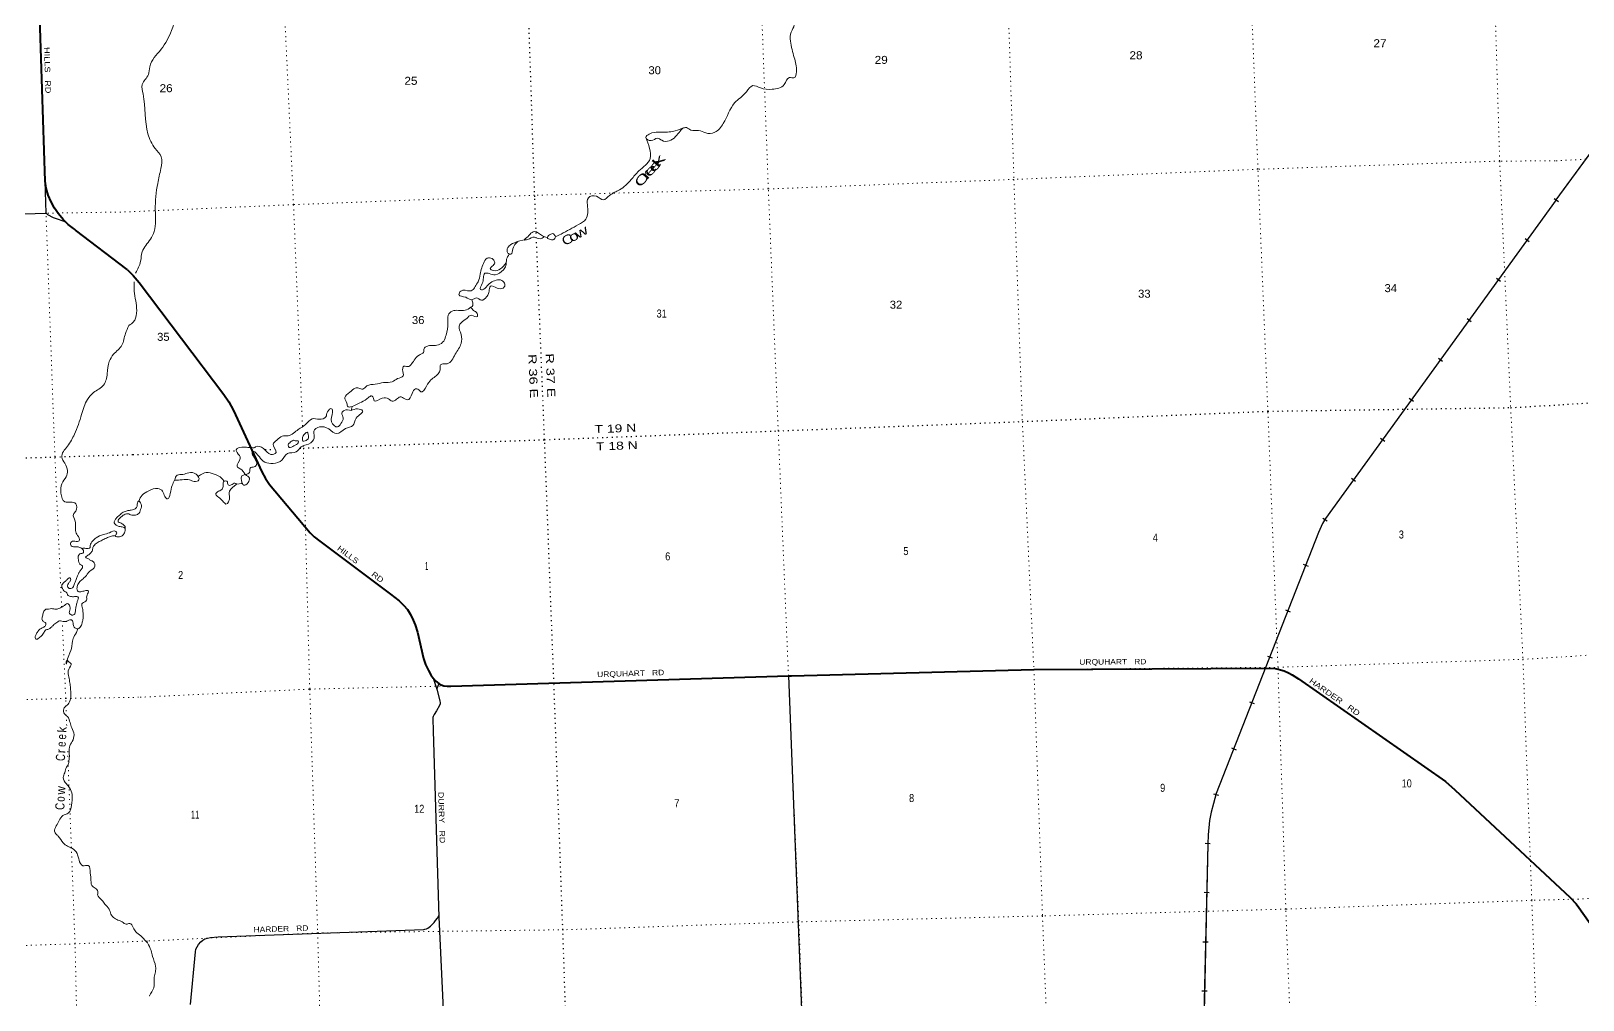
# Model space of a CAD drawing. Header units: feet. Extents: x 497223 to 751810, y -177792 to 12311.
# Drawn here: x 685963 to 719898, y -152125 to -130925 of the extents above; entities that cross this region are included whole.
import ezdxf
from ezdxf.enums import TextEntityAlignment as Align

# ---------------------------------------------------------------- set-up
doc = ezdxf.new("R2010")
doc.units = ezdxf.units.FT
doc.header["$LTSCALE"] = 70
doc.linetypes.add('DOTTED', pattern=[1.5, 0.3, -1.2])
for name, color, linetype, lineweight in [('26', 7, 'Continuous', 40), ('29', 7, 'Continuous', 25), ('34', 7, 'Continuous', 25), ('39', 7, 'Continuous', 13), ('6', 7, 'DOTTED', 25), ('7', 7, 'DOTTED', 13)]:
    doc.layers.add(name, color=color, linetype=linetype, lineweight=lineweight)
for name, color, linetype in [('27', 7, 'Continuous'), ('30', 7, 'Continuous'), ('41', 7, 'Continuous')]:
    doc.layers.add(name, color=color, linetype=linetype)

msp = doc.modelspace()

# ---------------------------------------------------------------- linework, layer by layer
at = {"layer": '26'}
for points in [[(688066.73, -136142.56), (686938.57, -135280.17), (686917.07, -135263.74), (686888.57, -135243.32), (686776.84, -135156.51), (686663.68, -135047.81), (686562.5, -134927.88), (686474.41, -134798.03), (686400.37, -134659.69), (686341.21, -134514.36), (686297.55, -134363.65), (686269.89, -134209.2), (686122.32, -129509.25), (685994.01, -127152.29)], [(688066.74, -136142.94), (688199.74, -136275.03), (688324.9, -136429.98), (690182.05, -138877.33), (690285.2, -139040.69), (690386.68, -139226.2), (691007.16, -140566.45), (691088.53, -140713.44), (691180.59, -140849.41), (692068.27, -141901.7), (692155.7, -141991.7), (692278.4, -142085.48), (693819.74, -143244.07), (694015.25, -143393.88), (694109.96, -143483.75), (694192.74, -143582.24), (694262.09, -143689.7), (694322.5, -143815.06), (694365, -143918.04), (694416.23, -144075.64), (694547.97, -144655.04), (694585.38, -144783.27), (694650.67, -144919.01), (694703.96, -145009.37), (694755.41, -145087.73), (694815.82, -145150.41), (694878.46, -145199.66), (694934.39, -145231), (694991.86, -145249.6), (695064.16, -145260.1), (695138.95, -145261.34), (702528.76, -145033.58), (702591.71, -145030.08), (707893.81, -144894.89), (713053.1, -144865.67), (713165.85, -144875.05), (713285.09, -144902.22), (713362.73, -144924.3), (713459.14, -144965.85), (713537.24, -145009.36), (713674.55, -145101.26), (716888.87, -147341.9), (717092.96, -147525.78), (719616.77, -149880.03), (719747.81, -150024.83), (719804.78, -150104.43)], [(719804.78, -150104.43), (720862.8, -151596.78), (720974.94, -151718.48), (721064.63, -151800.06), (721142.15, -151862.11), (721333.38, -151988.81), (721448.76, -152037.9), (721448.01, -152037.65)]]:
    msp.add_lwpolyline(points, dxfattribs=at)
at = {"layer": '29'}
for p, q in [((686290.55, -134911.41), (686269.89, -134211.61)), ((694881.39, -145201.3), (694835.07, -145317))]:
    msp.add_line(p, q, dxfattribs=at)
for points in [[(675559.37, -135230.17), (677135, -135192.05), (679648, -135104.05), (680947, -135069.05), (686290.55, -134911.41), (686326, -134936.05), (686449, -135007.05), (686553, -135044.05), (686718.91, -135099.9)], [(694755.41, -145087.73), (694845.3, -145346.45), (694904.4, -145588.72), (694907.77, -145619), (694906.65, -145649.28), (694895.44, -145680.68), (694827.32, -145796.1), (694776.64, -145882.54), (694756.47, -145922.91), (694750.86, -145943.09), (694747.93, -145977.38), (694752.87, -146235.09), (694882.85, -150316.84), (695063.65, -154199.91)], [(702525.3, -145030.73), (703060.03, -158709.46), (703060.11, -158792.01), (703018.28, -159101.26), (702840.12, -160159.25), (702840.36, -160243.58), (702854.97, -160338.15), (702947.41, -160567.46), (703219.98, -161152.78), (703268.37, -161310.69), (703279.7, -161373.99), (703391.77, -163334.26), (703392.37, -163382.31), (703387.29, -163417.25), (703380.57, -163441.92), (703369.36, -163468.84), (703343.61, -163508.43), (703055.49, -163835.98)], [(689448.94, -152224.67), (689556.27, -151072.49), (689568.74, -151011.04), (689623.52, -150911), (689674.84, -150853.26), (689723.16, -150814.17), (689762.49, -150789.89), (689818.75, -150772.18), (689888.69, -150760.52), (690054.22, -150746.52), (694552.9, -150580.99), (694577.14, -150576.83), (694610.76, -150565.61), (694642.14, -150552.15), (694666.79, -150534.21), (694700.42, -150507.3), (694776.63, -150426.56), (694808.01, -150388.43), (694853.2, -150333.7), (694881.5, -150274.47)]]:
    msp.add_lwpolyline(points, dxfattribs=at)
at = {"layer": '34'}
for p, q in [((719313.78, -134617.58), (725666.51, -125919.29)), ((719270.66, -134586.9), (719360.25, -134651.76)), ((718631.77, -135464.83), (718721.36, -135529.7)), ((718005.07, -136334.82), (718094.66, -136399.69)), ((717366.18, -137212.75), (717455.77, -137277.62)), ((716739.48, -138082.74), (716829.07, -138147.61)), ((716100.58, -138960.67), (716190.17, -139025.54)), ((715473.88, -139830.67), (715563.47, -139895.54)), ((714834.99, -140708.6), (714924.58, -140773.47)), ((714207.75, -141584.65), (714303.39, -141640.2)), ((713783.05, -142591.69), (713886.05, -142631.99)), ((713394.78, -143591.13), (713497.79, -143631.44)), ((712996.71, -144601.32), (713099.71, -144641.63)), ((712608.44, -145600.77), (712711.45, -145641.07)), ((712210.36, -146610.95), (712313.37, -146651.26)), ((711822.34, -147615.61), (711928.58, -147646.42)), ((711637.58, -148695.02), (711748.12, -148698.75)), ((711616, -149767.66), (711726.59, -149770.13)), ((711589.16, -150853.12), (711699.74, -150855.59)), ((711567.84, -151925.12), (711678.42, -151927.59))]:
    msp.add_line(p, q, dxfattribs=at)
at = {"layer": '34', "lineweight": 13}
msp.add_line((719314.67, -134618.23), (725667.4, -125919.94), dxfattribs=at)
msp.add_lwpolyline([(719314.64, -134617.38), (714268.24, -141587.02), (714203.92, -141697.75), (714114.2, -141899.36), (711879.59, -147610.29), (711816.57, -147827.57), (711769.94, -148014.17), (711732.64, -148200.77), (711700, -148508.66), (711692.96, -148717.52), (711588.88, -153379.76)], dxfattribs=at)
at = {"layer": '34'}
msp.add_lwpolyline([(719315.53, -134618.03), (714269.16, -141587.62), (714204.9, -141698.25), (714115.22, -141899.78), (711880.63, -147610.64), (711817.63, -147827.86), (711771.01, -148014.41), (711733.73, -148200.94), (711701.1, -148508.74), (711694.06, -148717.55), (711589.98, -153379.84)], dxfattribs=at)
at = {"layer": '39'}
for p, q in [((696619.41, -135522.56), (696747.58, -135492.16)), ((692965.05, -139227.86), (692981.68, -139142.09)), ((690454.5, -140842.2), (690582.58, -140825.66))]:
    msp.add_line(p, q, dxfattribs=at)
for points in [[(703914.67, -126604.36), (703825.77, -126945.38), (703680.53, -127138.58), (703529.74, -127275.49), (703376.99, -127339.91), (703218.15, -127549.58), (703060.88, -127743.1), (702884.05, -127955.25), (702739.94, -128116.18), (702748.64, -128214.71), (702703.65, -128405.32), (702682.46, -128585.23), (702620.19, -128804.51), (702791.96, -128923), (702982.76, -129077.28), (703093.28, -129157.05), (703098.48, -129348.38), (703167.67, -129532), (703399.16, -129854.52), (703498.35, -130107.91), (703380.7, -130356.83), (703076.33, -130453.38), (702944.19, -130390.29), (702872.83, -130422.36), (702787.28, -130523.33), (702651.99, -130639.69), (702652.09, -130790.84), (702584.12, -130947.78), (702569.37, -131143.65), (702651.41, -131504.3), (702698.09, -131819.51), (702645.45, -131949.85), (702548.99, -131944.29), (702430.78, -132098.5), (702170.63, -132197.93), (701911.03, -132170.39), (701745.14, -132120.26), (701606.33, -132254.85), (701348.11, -132499.35), (701099.48, -132949.16), (700912.08, -133141.44), (700715.8, -133154.58), (700559.82, -133100.16), (700391.11, -133094.45), (700295.29, -133038.48), (700207.39, -133052.85)], [(691158.57, -128127.55), (690643.35, -128292.03), (690449.05, -128452.24), (690278.86, -128760.97), (690055.88, -129046.87), (689865.29, -129269.46), (689626.45, -129636.39), (689400.56, -129815.56), (689236.02, -129962.91), (689170.91, -130299.14), (689037.16, -130915.27), (688805.49, -131324.34), (688561.01, -131705.53), (688529.63, -131879.66), (688395.01, -132094.76), (688412.68, -132301.88), (688518.64, -133173.81), (688677.83, -133494.17), (688811.19, -133676.14), (688802.15, -133934.34), (688732.71, -134258.6), (688680.18, -134836.35), (688652.89, -135308.65), (688573.27, -135480.01), (688394.23, -135758.73), (688359.66, -135963.17), (688249.59, -136219.6)], [(699405.43, -133254.06), (699488.96, -133492.65), (699501.05, -133716.04), (699251.56, -133986.51), (699088.17, -134176.15), (698829.35, -134398.49), (698614.02, -134522.97), (698476.12, -134617.22), (698325.5, -134538.49), (698149.92, -134575.28), (698130.08, -134730.98), (698094.33, -135040.25), (697933.03, -135159.3), (697553.41, -135366.63), (697427.57, -135428.21)], [(700207.39, -133052.85), (699992.59, -133122.9), (699685.97, -133136.88), (699482.43, -133178.42), (699408.32, -133256.92), (699520.46, -133322.54), (699659.5, -133270.57), (699757.06, -133316.42), (699915.96, -133330.45), (700055.86, -133236.14), (700160.85, -133112.5), (700212.85, -133051.96)], [(697246.52, -135444.35), (697149.25, -135409.33), (696970.01, -135311.18), (696875.3, -135370.06), (696830.55, -135421.6), (696750.31, -135496.23), (696816.26, -135486.46), (696971.4, -135436.1), (697092.69, -135469.24), (697182.4, -135422.19)], [(697428.62, -135426.29), (697388.77, -135362.82), (697303.05, -135383.18), (697252.88, -135457.03), (697317.87, -135485.58), (697396.12, -135485.57), (697428.62, -135426.29)], [(696619.36, -135522.6), (696456.12, -135598.56), (696391.65, -135662.71), (696388.92, -135783.7), (696453.79, -135808.22), (696498.69, -135688.15), (696563.8, -135573.61), (696622.53, -135519.69)], [(696354.67, -136000.23), (696227.73, -136128.47), (696068.25, -136166.85), (696002.83, -136122.19), (696047.63, -136072.67), (696101.7, -135994.68), (696069.71, -135924.97), (695964.29, -135885.38), (695870.51, -135978.49), (695787.39, -136242.64), (695737.79, -136411.2), (695672.47, -136517.69), (695612.44, -136597.84), (695560.64, -136611.27), (695358.12, -136616.51), (695320.04, -136692.07), (695468.11, -136750.71), (695594.01, -136805.9), (695633.84, -136794.8), (695699.25, -136764.89), (695810.95, -136814.4), (695923.33, -136740.95), (695967.53, -136669.27), (695988.58, -136557.88), (696013.34, -136508.87), (696152.89, -136549.6), (696283.28, -136548.24), (696325.86, -136490.71), (696281.18, -136397.15), (696040.9, -136415.45), (695934.86, -136500.83), (695832.78, -136584.08), (695790.51, -136579.13), (695831.18, -136451.11), (695853.8, -136323.55), (695887.26, -136225.95), (695981.72, -136231.57), (696110.82, -136256.45), (696292.44, -136146.95), (696346.18, -136056.88), (696352.73, -136002.19)], [(696354.67, -136000.23), (696362.51, -135919.41), (696417.68, -135810.56)], [(688220.07, -136413.55), (688217.45, -136563.4), (688271.05, -136985.25), (688248.99, -137207.51), (688207.02, -137287.19), (688104.05, -137366.86)], [(695582.94, -136970.06), (695453.77, -137035.25), (695173.33, -137052.58), (695085.45, -137141.52), (695080.24, -137319.01), (695039.06, -137576.02), (694986.48, -137708.38), (694870.36, -137792), (694614.42, -137824.82), (694559.54, -137872.59), (694545.79, -137957.6), (694447.01, -138014.57), (694343.75, -138128.08), (694268.18, -138226.78), (694227.11, -138266.13), (694116.56, -138258.91), (694088.45, -138332.19), (694100.25, -138470.95), (693977.46, -138530.56), (693860.96, -138600.08), (693670.75, -138615.07), (693491.22, -138653.98), (693307.62, -138690.97), (693219.2, -138759.77), (693128.26, -138735.92), (693052.01, -138735.88), (692936.17, -138829.57), (692822.94, -138945.36), (692868.33, -139065.1), (692894.63, -139147.05), (693018.4, -139123.7), (693190.77, -139042.66), (693344.6, -138943.95), (693405.82, -138908.11), (693453.42, -138961.29), (693468.93, -139015.31), (693643.91, -138956.37), (693780.8, -138972.98), (693856.41, -139023.42), (693957.58, -138980.5), (694034.41, -138928.13), (694137.99, -138973.82), (694192.78, -138996.58), (694297.34, -138856.83), (694370.85, -138756.18), (694421.14, -138760.92), (694484.94, -138819.73), (694611.94, -138693.51), (694706.63, -138560.06), (694882.93, -138402.33), (694910.49, -138308.91), (694918.39, -138230.11), (694990.02, -138208.1), (695064.16, -138204.17), (695239.15, -137998.11), (695367.14, -137761.01), (695367.74, -137561.48), (695326.67, -137379.14), (695366.86, -137307.56), (695490.72, -137213.67), (695595.19, -137144.46), (695722.38, -137173.41), (695716.46, -137103.03), (695640.41, -137036.47), (695582.41, -136969.45)], [(695605.17, -136808.89), (695624.38, -136889.76), (695621.47, -136930.15), (695582.41, -136969.45)], [(688104.05, -137366.86), (688027.54, -137542.06), (687948.11, -137798.61), (687768.08, -137998.31), (687672.95, -138152.71), (687630.19, -138422.07), (687548.54, -138672.66), (687328.97, -138835.49), (687195.46, -138985.21), (687070.23, -139311.85), (686912.6, -139746.38), (686758.97, -140009.59), (686634.62, -140247.6), (686699.75, -140382.24), (686761.79, -140543.18), (686732.33, -140677.14), (686635.13, -140829.6), (686618.29, -141035.61), (686701.49, -141226.01), (686830.45, -141231.53), (686940.39, -141267.92), (686939.99, -141427.04), (686888.23, -141499.35), (686925.66, -141647.06), (686948.99, -141908.04), (687015.28, -142018.48), (687017.42, -142078.82), (686923.19, -142088.19), (686833.55, -142113.51), (686838.2, -142187.86), (686957.61, -142207.81), (687022.55, -142223.65), (687074.65, -142249.7)], [(692965.05, -139227.86), (692808.49, -139225.87), (692761.9, -139283.5), (692788.86, -139389.62), (692738.06, -139513.87), (692661.83, -139588.4), (692536.34, -139474.75), (692554.6, -139260.65), (692536.59, -139188.56), (692444.05, -139253.43), (692410.96, -139365.13), (692265.96, -139419.27), (692113.19, -139409.11), (691968.15, -139535.8), (691806.52, -139642.77), (691587.5, -139779.43), (691455.33, -139788.9), (691339.33, -139876.54), (691255.41, -139963.36), (691320.65, -140149.1), (691209.35, -140188.26), (691047.38, -140061.45), (690869.79, -140023.72), (690845.54, -140047.66)], [(690874.14, -140146.15), (690956.01, -140243.18), (691075.48, -140356.98), (691254.81, -140384.59), (691449.56, -140315.06), (691570.05, -140170.87), (691761.55, -140129.64), (691871.05, -140024.02), (692083.3, -139933.88), (692155.56, -139786.91), (692146.64, -139680.32), (692272.56, -139588.39), (692472.38, -139631.59), (692649.73, -139733.82), (692841.32, -139622.05), (692998.08, -139557.53), (693073.91, -139394.34), (693213.96, -139231.5), (693100.52, -139192.11), (692965.05, -139227.86)], [(691926.1, -139760.6), (691955.3, -139727.59), (691998.7, -139700.27), (692024.18, -139752.01), (692020.68, -139844.81), (691957.72, -139890.78), (691905.7, -139896.15), (691896.31, -139846.01), (691903.02, -139797.47), (691926.1, -139760.6)], [(690647.48, -140630.05), (690537.65, -140501.89), (690468.11, -140453.31), (690537.6, -140278.19), (690471.83, -140146.87), (690448.18, -140089.04), (690635.13, -140027.77), (690706.15, -140035.48), (690735.3, -140036.64)], [(690735.29, -140036.64), (690791.97, -140039.84), (690845.55, -140047.66)], [(690874.14, -140146.15), (690808.3, -140124.06), (690800.77, -140174.21)], [(691702.53, -139877.22), (691619.73, -139931.77), (691585.12, -139987.08), (691610.49, -140034.79), (691711.83, -139997.91), (691806.38, -139932.98), (691807.29, -139892.65), (691779.16, -139891.37), (691702.53, -139877.22)], [(690800.77, -140174.2), (690819, -140222.54), (690894.49, -140416.08), (690843.56, -140461.73), (690751.93, -140486.27), (690742.47, -140581.24), (690647.48, -140630.05)], [(688323.3, -141209.39), (688392.31, -141079.37), (688536.28, -140986.97), (688735.48, -140933.44), (688839.49, -140995.25), (688888.78, -141110.86), (688948.41, -141163.74), (689007.34, -141043.3), (689050.75, -140868.86), (689101.83, -140754.68)], [(689101.83, -140754.68), (689158.97, -140642.35), (689280.96, -140627.11), (689412.36, -140589.45), (689571.81, -140623.61), (689635.3, -140744.91), (689529.96, -140781.89), (689426.66, -140746.27), (689268.09, -140744.33), (689104.31, -140749.8)], [(689623.14, -140665.88), (689668.49, -140637.24), (689789.54, -140587.75), (689964.92, -140617.48), (690134.03, -140711.85), (690186.21, -140774.35)], [(690456.56, -140840.56), (690419.81, -140817.32), (690340.65, -140857.66), (690276.43, -140857.31), (690246.06, -140773.45), (690187.8, -140770.92), (690164.42, -140870.28), (690142.49, -140949.45), (690065.49, -140995.78), (690003.13, -141063.9), (690060.92, -141122.87), (690157.68, -141213.07), (690223.54, -141273.84), (690305.49, -141114.52), (690293.22, -141032.21), (690409.42, -140878.05), (690456.56, -140840.56)], [(690647.48, -140630.05), (690576.06, -140660.11), (690562.43, -140749.14), (690584.62, -140827.17), (690613.62, -140860.68), (690708.33, -140801.8), (690737.95, -140710.34), (690647.48, -140630.05)], [(688225.54, -141387.12), (688132, -141411.05), (688062, -141422.05), (687981, -141453.05), (687896, -141518.05), (687833, -141576.05), (687794, -141637.05), (687783, -141686.05), (687811, -141722.05), (687871, -141757.05), (687957, -141775.05), (688000, -141787.05), (688020, -141856.05), (688004, -141903.05), (687982, -141943.05), (687926, -141988.05), (687866, -141994.05), (687819, -141984.05), (687810, -141964.05), (687839, -141910.05), (687817, -141873.05), (687680, -141901.05), (687545, -141939.05), (687388, -142012.05), (687313, -142080.05), (687275, -142129.05), (687256, -142182.05), (687254, -142223.05), (687215, -142249.05), (687142, -142241.05), (687077, -142251.05), (687098, -142272.05), (687112, -142313.05), (687109, -142338.05), (687072, -142354.05), (687032, -142366.05), (686992, -142433.05), (686999, -142497.05), (687010, -142543.05), (687039, -142599.05), (687089, -142625.05), (687085, -142667.05), (687042, -142730.05), (687005, -142783.05), (686982, -142848.05), (686968, -142883.05), (686934, -142964.05), (686901, -143058.05), (686879, -143100.05), (686870, -143107.05), (686796, -143121.05), (686766, -143094.05), (686757, -143062.05), (686780, -143013.05), (686817, -142960.05), (686831, -142921.05), (686812, -142890.05), (686749, -142930.05), (686698, -142979.05), (686639, -143045.05), (686640, -143099.05), (686665, -143148.05), (686701, -143188.05), (686749, -143216.05), (686757, -143250.05), (686803, -143290.05), (686889, -143301.05), (686933, -143297.05), (686990, -143308.05), (686975, -143407.05), (686955, -143481.05), (686936, -143581.05), (686926, -143660.05), (686904, -143693.05), (686854, -143702.05), (686817, -143682.05), (686799, -143653.05), (686810, -143596.05), (686817, -143539.05), (686793, -143474.05), (686752, -143448.05), (686719, -143470.05), (686668, -143511.05), (686590, -143553.05), (686513, -143576.05), (686409, -143563.05), (686347, -143571.05), (686287, -143576.05), (686236, -143637.05), (686213, -143729.05), (686205, -143808.05), (686244, -143852.05), (686286, -143882.05), (686269, -143944.05), (686209, -143981.05), (686112, -144061.05), (686072, -144126.05)], [(688019.51, -141811.26), (688019, -141769.05), (687985, -141731.05), (687916, -141686.05), (687872, -141663.05), (687872, -141630.05), (687931, -141557.05), (687998, -141507.05), (688050, -141488.05), (688100, -141491.05), (688140, -141509.05), (688191, -141520.05), (688227, -141520.05)], [(688225.21, -141387.2), (688278.9, -141336.24), (688288.8, -141257.38), (688315.61, -141210.33), (688369.49, -141273.43), (688358.8, -141396.65), (688309.18, -141490.64), (688227, -141520.05)], [(686072, -144126.05), (686053, -144192.05), (686069, -144231.05), (686138, -144201.05), (686206, -144143.05), (686239, -144099.05), (686284, -144030.05), (686334, -144017.05), (686415, -143960.05), (686463, -143913.05), (686546, -143848.05), (686583, -143830.05), (686640, -143837.05), (686735, -143844.05), (686792, -143818.05), (686838, -143806.05), (686858, -143813.05), (686878, -143850.05), (686883, -143906.05), (686903, -143965.05), (686935, -143992.05), (686968, -144006.05), (687040, -143970.05), (687079, -143877.05), (687097, -143801.05), (687102, -143696.05), (687097, -143608.05), (687090, -143554.05), (687077, -143504.05), (687075, -143460.05), (687164, -143397.05), (687184, -143357.05), (687179, -143311.05), (687212, -143219.05), (687221, -143186.05), (687204, -143169.05), (687161, -143169.05), (687070, -143188.05), (686991, -143187.05), (686968, -143127.05), (686987, -143038.05), (687016, -142990.05), (687081, -142924.05), (687156, -142857.05), (687192, -142811.05), (687241, -142748.05), (687358, -142636.05), (687355, -142592.05), (687345, -142558.05), (687315, -142528.05), (687257, -142501.05), (687201, -142466.05), (687155, -142440.05), (687190, -142406.05), (687252, -142362.05), (687297, -142307.05), (687309, -142260.05), (687331, -142198.05), (687367, -142154.05), (687408, -142120.05), (687494, -142077.05), (687539, -142052.05), (687635, -142008.05), (687720, -141975.05), (687808.56, -141966.12)], [(686989, -144002.05), (686956, -144085.05), (686881, -144218.05), (686848, -144432.05), (686764, -144664.05), (686732, -144769.05), (686745, -144689.05), (686796, -144733.05), (686838, -144767.05), (686786, -144889.05), (686784, -145024.05), (686807, -145154.05), (686824, -145274.05), (686833, -145400.05), (686826, -145536.05), (686772, -145653.05), (686690, -145730.05), (686678, -145840.05), (686759, -145926.05), (686816, -146056.05), (686853, -146169.05), (686903, -146321.05), (686865, -146467.05), (686802, -146593.05), (686802, -146792.05), (686788, -146926.05), (686785, -146949.05), (686737, -147034.05), (686701, -147153.05), (686667, -147257.05), (686739, -147397.05), (686804, -147482.05), (686861, -147630.05), (686854, -147803.05), (686774, -148040.05), (686690, -148074.05), (686594, -148168.05), (686536, -148288.05), (686474, -148411.05), (686507, -148488.05), (686560, -148543.05), (686667, -148686.05), (686764, -148760.05), (686857, -148805.05), (686970, -148920.05), (686989, -148973.05), (687014, -149064.05), (687093, -149189.05), (687216, -149184.05), (687259, -149345.05), (687274, -149514.05), (687290, -149617.05), (687364, -149676.05), (687426, -149753.05), (687420, -149822.05), (687513, -149940.05), (687579, -150029.05), (687671, -150137.05), (687709, -150247.05), (687787, -150336.05), (687892, -150388.05), (687958, -150417.05), (688042, -150467.05), (688123, -150450.05), (688197, -150543.05), (688254, -150633.05), (688366, -150725.05), (688447, -150811.05), (688501, -150867.05), (688511.42, -150875.35)], [(688508.89, -150873.65), (688586.8, -151044.39), (688622.39, -151172.46), (688686.61, -151394.5), (688683.66, -151507.44), (688654.75, -151625.08), (688649.18, -151863.04), (688551.46, -152032.84), (688549.44, -152037.66)]]:
    msp.add_spline(points, degree=3, dxfattribs=at)
at = {"layer": '6'}
for p, q in [((688189.34, -140192.93), (690448.53, -140106.95)), ((691081.46, -140082.85), (691302.98, -140074.42))]:
    msp.add_line(p, q, dxfattribs=at)
for points in [[(698249.89, -172599.11), (698233.33, -172061.1), (698101.14, -166604.87), (697952.17, -161195.43), (697772.59, -155841.19), (697591.84, -150591.79), (697397.24, -145201.66), (697192.09, -139866.23), (696977.57, -134555.22), (696798.53, -129221.12), (696758.35, -126824.87)], [(719456.48, -139099.03), (723704.82, -138820.06), (728996.79, -138614.66), (734227.05, -138470.31), (739571.5, -138367.8), (744895.36, -138108.62), (744898.54, -138108.54)], [(691843.82, -140053.84), (691917.93, -140051.02), (697192.09, -139866.23), (702301.5, -139673.6), (707639.32, -139469.02), (713008.68, -139243.48), (718317.82, -139164.59), (719456.48, -139099.03)], [(656920.74, -141257.32), (659596.17, -141168.35), (664937.25, -140968.82), (670473.33, -140798.85), (675786.3, -140600.87), (681130.16, -140415.3), (686484.84, -140243.23), (688189.34, -140192.93)]]:
    msp.add_lwpolyline(points, dxfattribs=at)
at = {"layer": '7'}
for p, q in [((686632.02, -143530.05), (686484.84, -140243.23)), ((686721.34, -145524.58), (686646.37, -143850.41)), ((686742.85, -146120.71), (686720.17, -145528.07)), ((686925.69, -150897.35), (686762.36, -146630.34))]:
    msp.add_line(p, q, dxfattribs=at)
for points in [[(717841.22, -126168.56), (717919.87, -128505.49), (718076.99, -133771.63), (718317.82, -139164.59), (718585.83, -144671.73), (718779.26, -149944.99), (718977.41, -155244.33), (719137.47, -160544.65), (719335.31, -165906.48), (719452.21, -171316.75), (719469.2, -171942.17)], [(707210.93, -126501.92), (707279.05, -128867.4), (707455.26, -134171.33), (707639.32, -139469.02), (707891.05, -144893.95), (708079.69, -150286.24), (708289.18, -155633.66), (708455.7, -160537.17)], [(714123, -172107.69), (714108.31, -171519.47), (713976.03, -166133.78), (713828.48, -160776.7), (713603.22, -155439.77), (713400.95, -150136.51), (713229.13, -144846.56), (713008.85, -139249.52), (712790.59, -133948.68), (712583.37, -128611.28), (712537.31, -126335.5)], [(703389.35, -172439.99), (703369.68, -171900.03), (703269.21, -166503.44), (703126.52, -161103.91), (702951.93, -155746.31), (702752.59, -150403.38), (702525.3, -145030.73), (702301.5, -139673.6), (702085.3, -134374.73), (701885.03, -129071.41), (701866.51, -126667.65)], [(686484.84, -140243.23), (686290.7, -134911.55), (686122.83, -129512.41), (685999.73, -127152.61)], [(691383.35, -126989.06), (691452.83, -129357.38), (691702.97, -134723.9), (691899.13, -139585.13)], [(750558.7, -132598.12), (750127.08, -132657.66), (744781, -132865.24), (739470.23, -133053.22), (734007.78, -133166.55), (728728.67, -133391.62), (723421.08, -133559.28), (719287.64, -133764.2)], [(719287.64, -133764.2), (718076.99, -133771.63), (712790.59, -133948.68), (707455.26, -134171.33), (702087.47, -134380.72), (696974.58, -134519.02), (691702.97, -134723.9), (688028.6, -134883.07)], [(688028.6, -134883.07), (686290.7, -134911.55), (680947.63, -135074.92), (675557.82, -135230.78), (670173.46, -135412.54), (664776.67, -135592.39), (659420.81, -135775.17), (656766.03, -135895.11)], [(691915.91, -140000.97), (691917.93, -140051.02), (692057.17, -145323.67), (692230.61, -150656.72), (692377.63, -156010.97), (692612.01, -161387.98), (692770.84, -166791.12), (692845.9, -172212.55), (692848.43, -172766.33)], [(719630.83, -144608.13), (723941.26, -144294.76), (729176.21, -143877.63), (734439, -143838.99), (739718.52, -143624), (743958.42, -143470.47)], [(688350.02, -145501.24), (692057.17, -145323.67), (697401.77, -145200.88), (702543.34, -145030.26), (707891.05, -144893.95), (713229.13, -144846.56), (718579.81, -144671.88), (719630.83, -144608.13)], [(657073.92, -146533.13), (659759.31, -146440.41), (665128.06, -146345.6), (670549.21, -146095.87), (675998.44, -145887.71), (681355.77, -145687.94), (686720.17, -145528.07), (688350.02, -145501.24)], [(751085.73, -148556.98), (750628.75, -148581.5), (745299.23, -148777.78), (739949.86, -149016.49), (734591.12, -149121.23), (729380.55, -149208.24), (724101.5, -149627.16), (719798.84, -149916.74)], [(719798.84, -149916.74), (718779.26, -149944.99), (713400.95, -150136.51), (708079.69, -150286.24), (702731.82, -150416.51), (697607.83, -150589.36), (692231.78, -150657.88), (688509.07, -150835.39)], [(688509.07, -150835.39), (686925.69, -150897.35), (681572.3, -151068.17), (676156.42, -151250.83), (670723.62, -151467.51), (667988.55, -151547.65), (665299.78, -151668.05), (659951.68, -151809.03), (657227.99, -151885.08)], [(687543.03, -172929.4), (687539.55, -172344.03), (687569.87, -167013.65), (687262.71, -161609.02), (687046.01, -156237.7), (686925.69, -150897.35)]]:
    msp.add_lwpolyline(points, dxfattribs=at)

# ---------------------------------------------------------------- texts
at = {"layer": '27', "width": 1.25}
for s, rotation, p in [('HILLS   RD', 271.781, (686247.77, -131278.28)), ('HARDER   RD', 325.12, (713899.33, -145172.62))]:
    msp.add_text(s, height=120, rotation=rotation, dxfattribs=at).set_placement(p)
at = {"layer": '27'}
for s, rotation, width, p in [('HILLS', 323.069, 1.2, (692859.44, -142430.27)), ('RD', 323.069, 1.2, (693505.47, -142920.27)), ('URQUHART   RD', 1.765, 1.15, (699077.09, -145039.92)), ('URQUHART   RD', 0.324, 1.15, (709618.52, -144785.12))]:
    msp.add_text(s, height=120, rotation=rotation, dxfattribs=dict(at, width=width)).set_placement(p, align=Align.CENTER)
at = {"layer": '30'}
for s, rotation, width, p in [('DURRY   RD', 271.824, 1.2, (694883.44, -148136.08)), ('HARDER   RD', 1.83, 1.15, (691429.66, -150628.08))]:
    msp.add_text(s, height=120, rotation=rotation, dxfattribs=dict(at, width=width)).set_placement(p, align=Align.CENTER)
at = {"layer": '41'}
for s, rotation, width, p in [('k', 50.126, 2.05, (699759.51, -133828.26)), ('C', 49, 1.65, (699387.31, -134243.57)), ('r', 49.506, 2.05, (699485.9, -134127.86)), ('e', 46.609, 1.95, (699576.7, -134035.6)), ('e', 46.112, 2, (699675.26, -133931.74)), ('C', 27.854, 1.3, (697740.88, -135572.95)), ('o', 27.854, 1.4, (697872.46, -135503.42)), ('w', 29.427, 1.5, (698043.06, -135407.09))]:
    msp.add_text(s, height=200, rotation=rotation, dxfattribs=dict(at, width=width)).set_placement(p, align=Align.CENTER)
for s, width, p in [('k', 0.95, (686736.32, -146278.75)), ('e', 0.8, (686718.29, -146592.79)), ('e', 0.8, (686727.31, -146431.51)), ('C', 0.8, (686702.35, -146901.99)), ('w', 0.95, (686704.85, -147636.24)), ('C', 0.8, (686689.09, -147972.1)), ('o', 0.8, (686695.83, -147793.26))]:
    msp.add_text(s, height=200, rotation=86.714, dxfattribs=dict(at, width=width)).set_placement(p)
msp.add_text('r', height=200, rotation=86.714, dxfattribs=at).set_placement((686713.35, -146731.67))
at = {"layer": '6'}
for s, rotation, width, p in [('R 36 E', 272.313, 1.35, (696857.08, -138479.23)), ('R 37 E', 272.313, 1.35, (697235.52, -138463.76)), ('T 19 N', 2.159, 1.3, (698743.04, -139708.27)), ('T 18 N', 2.159, 1.3, (698776.13, -140086.35))]:
    msp.add_text(s, height=175, rotation=rotation, dxfattribs=dict(at, width=width)).set_placement(p, align=Align.CENTER)
at = {"layer": '7'}
for s, width, p in [('27', 1.1, (715459.35, -131279.14)), ('29', 1.1, (704553.26, -131644.1)), ('28', 1.1, (710124.72, -131542.14)), ('25', 1.1, (694270.21, -132101.32)), ('30', 1.05, (699600.21, -131870.43)), ('26', 1.1, (688916.53, -132263.58)), ('33', 1.05, (710306.98, -136759.81)), ('34', 1.05, (715695.25, -136637.98)), ('31', 0.85, (699753.16, -137192.93)), ('32', 1.05, (704877, -136999.87)), ('36', 1.05, (694428.36, -137335.89)), ('35', 1.05, (688857.14, -137703.28)), ('4', 0.85, (710546.24, -142097.03)), ('3', 0.85, (715927.45, -142028.15)), ('6', 0.85, (699885.3, -142505.76)), ('5', 0.85, (705093.38, -142390.44)), ('2', 0.85, (689234.55, -142914.32)), ('1', 0.4, (694612.85, -142714.77)), ('8', 0.85, (705218.17, -147794.35)), ('9', 0.85, (710708.59, -147570.42)), ('10', 0.85, (716044.27, -147473.46)), ('12', 0.85, (694451.76, -148029.85)), ('7', 0.85, (700083.99, -147908.09)), ('11', 0.65, (689551.36, -148157.26))]:
    msp.add_text(s, height=175, dxfattribs=dict(at, width=width)).set_placement(p, align=Align.CENTER)

doc.saveas('drawing.dxf')
